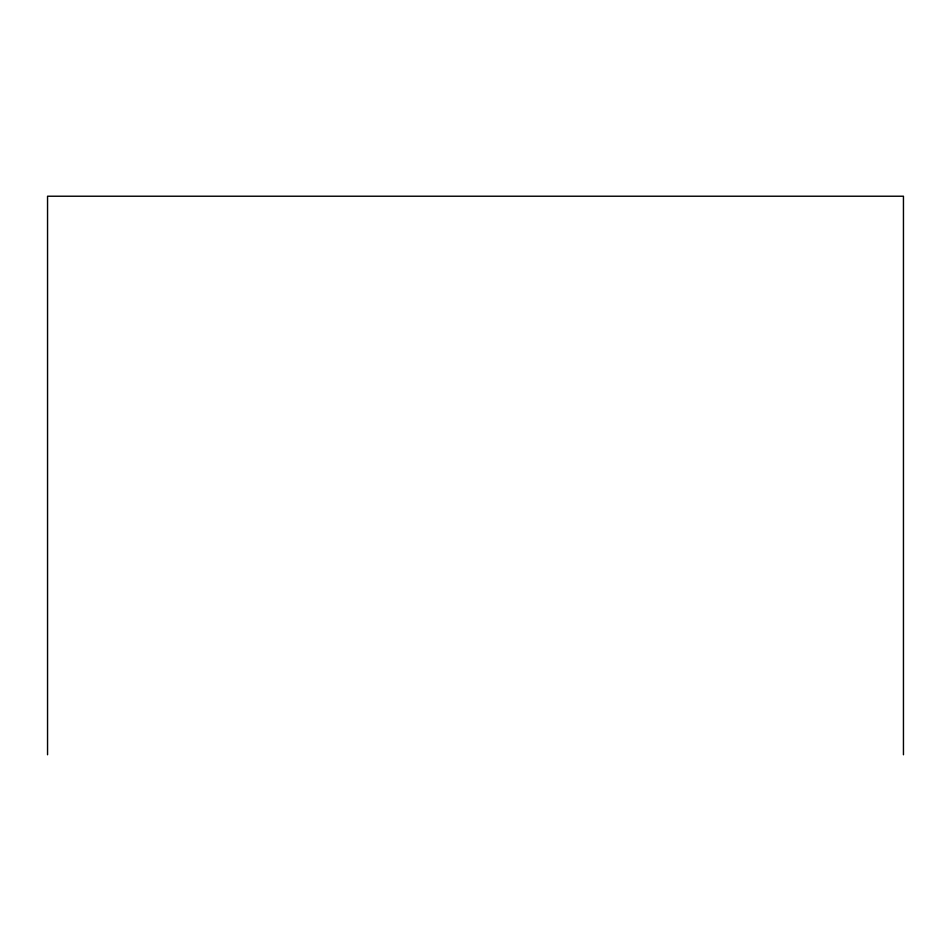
<?xml version="1.0" encoding="UTF-8"?>
<svg xmlns="http://www.w3.org/2000/svg" width="951" height="951" viewBox="0 0 951 951"><rect width="100%" height="100%" fill="white"/><g stroke="black" fill="none" stroke-linecap="round" stroke-linejoin="round"><path stroke-width="1.43" d="M903.45 754.773L903.45 196.227L47.55 196.227L47.55 754.773"/></g></svg>
